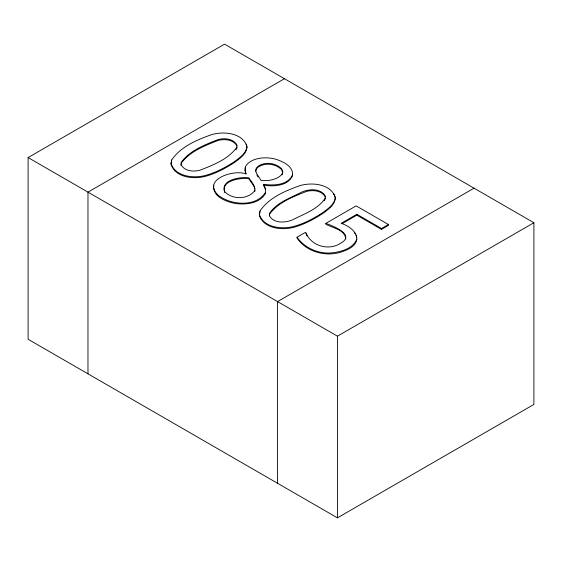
<?xml version="1.0" encoding="UTF-8"?>
<svg xmlns="http://www.w3.org/2000/svg" width="562" height="562" viewBox="0 0 562 562"><rect width="100%" height="100%" fill="white"/><g stroke="black" fill="none" stroke-linecap="round" stroke-linejoin="round"><path stroke-width="0.84" d="M254.832 191.466C255.794 186.064 251.551 181.877 248.748 177.803C240.838 176.594 220.03 179.714 224.821 191.719C232.359 199.932 248.158 199.658 254.832 190.574M325.215 198.344L325.257 195.998C320.649 188.151 309.507 188.874 302.103 191.916C290.821 197.88 276.715 202.32 269.486 213.455L269.367 215.682C273.842 223.62 285.032 222.938 292.416 219.904C303.789 213.989 318.001 209.408 325.187 198.182M345.785 238.983C345.237 229.746 332.5 227.919 325.855 224.259L325.855 223.367L356.146 205.875L388.419 224.505L388.419 225.397L381.507 229.394L356.863 215.162L341.963 223.76M181.041 165.579L181.161 162.46C189.633 150.525 204.919 144.75 218.175 139.538C224.61 137.859 233.406 138.603 236.939 145.01L236.869 148.08L235.942 149.829M269.409 215.829L269.486 214.347C277.958 202.411 293.238 196.637 306.494 191.417C312.936 189.745 321.731 190.49 325.257 196.897M245.313 167.771L245.081 170.967L245.994 173.939L245.081 170.075L245.313 166.879C248.481 160.788 255.872 158.632 262.257 157.936A23.899 13.797 0 0 1 275.802 159.215C283.178 161.631 293.933 166.45 292.458 175.906C287.737 186.212 273.568 186.633 263.838 185.214L263.838 184.322C273.568 185.741 287.737 185.32 292.458 175.007M213.799 185.214C212.106 196.848 226.879 202.039 236.089 203.606C246.458 204.751 260.087 203.409 265.538 193.223L265.447 188.607L263.838 184.322M171.684 160.887L170.974 164.287C175.485 177.908 194.234 179.566 206.247 176.117C216.447 173.166 225.889 168.101 234.747 162.32C239.812 158.449 246.254 154.255 246.999 147.335L246.142 144.09M259.475 214.431L260.002 211.874M335.324 198.33C334.58 205.242 328.138 209.436 323.073 213.314C314.214 219.096 304.773 224.161 294.572 227.111C282.56 230.56 263.803 228.896 259.3 215.281M282.054 174.775L282.798 172.625L281.618 169.661C275.914 164.076 266.634 162.516 259.532 166.268A11.914 6.877 0 0 0 255.759 171.34M356.912 239.11C352.514 249.338 339.483 252.366 329.325 253.062C316.856 253.322 304.26 247.526 297.059 237.213L305.391 232.401L305.946 232.717C311.116 246.163 328.833 251.045 340.705 243.206C355.915 234.783 332.83 225.896 325.855 223.367M236.869 147.188C228.474 159.208 213.11 165.08 199.805 170.251C193.363 171.979 184.477 171.185 181.041 164.687M324.267 200.824L325.187 199.074M181.161 163.352C189.633 151.417 204.919 145.642 218.175 140.43C224.61 138.751 233.406 139.495 236.939 145.902M265.538 192.33C256.117 207.392 231.319 205.221 218.576 195.541C201.07 179.608 234.038 169.099 245.98 173.925M28.1 157.571L224.561 44.145L533.9 222.735L533.9 404.429L337.439 517.855L28.1 339.265L28.1 157.571L337.439 336.167L533.9 222.735M284.435 78.708L87.974 192.141L87.974 373.828M388.419 224.505L381.507 228.502L356.863 214.27L341.218 223.297C358.219 229.268 364.127 243.746 344.232 250.926C327.976 257.67 307.238 252.879 297.059 238.105L297.059 237.213M474.026 188.172L277.565 301.597L277.565 483.292M354.229 232.528L355.205 233.729M333.477 193.855L334.46 195.084M256.946 175.098L258.07 177.037M224.821 192.611C220.03 180.606 240.838 177.487 248.748 178.695L253.687 185.79L254.902 189.022M305.946 233.609L307.028 235.991M263.908 186.043L265.447 189.499M355.978 235.014L356.821 237.08M334.678 195.892L335.107 197.515M381.507 228.502L381.507 229.394M356.863 214.27L356.863 215.162M337.439 336.167L337.439 517.855M263.599 184.462L263.599 185.355M171.684 159.994L170.974 163.394C175.485 177.009 194.234 178.674 206.247 175.225C216.447 172.274 225.889 167.209 234.747 161.427C239.812 157.55 246.254 153.363 246.999 146.443C242.594 132.808 223.802 131.129 211.825 134.557C197.044 139.826 180.739 146.541 171.684 159.994M260.002 210.982L259.3 214.389C263.803 228.003 282.56 229.668 294.572 226.212C304.773 223.269 314.214 218.204 323.073 212.422C328.138 208.544 334.58 204.35 335.324 197.438C330.92 183.802 312.128 182.123 300.15 185.551C285.37 190.82 269.058 197.536 260.002 210.982M282.798 171.733L281.808 174.599C276.441 179.924 268.397 181.083 261.147 180.493L256.567 173.56L255.829 171.15A11.914 6.877 0 0 1 259.532 165.376C266.634 161.617 275.914 163.184 281.618 168.769L282.798 171.733"/></g></svg>
